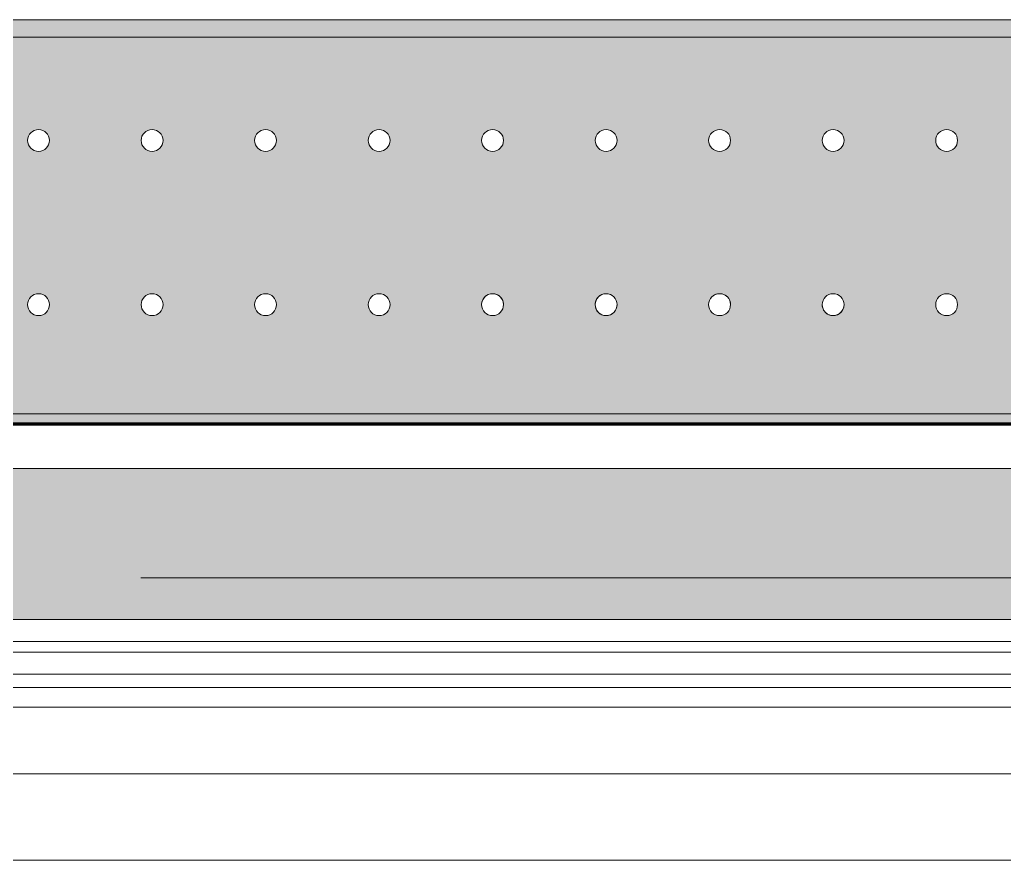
# Model space of a CAD drawing. Header units: millimetres. Extents: x -5426 to 189269, y -8553 to 29000.
# Drawn here: x 27537 to 28437, y -258 to 510 of the extents above; entities that cross this region are included whole.
import ezdxf

# ---------------------------------------------------------------- set-up
doc = ezdxf.new("R2010")
doc.units = ezdxf.units.MM
doc.linetypes.add('Осевая', pattern=[3175, 635, -476.25, 1587.5, -476.25])
for name, color, linetype, lineweight in [('A-GLAZ', 7, 'Continuous', 9), ('A-GLAZ-1', 7, 'Continuous', 13), ('Оси-2', 7, 'Осевая', 9)]:
    doc.layers.add(name, color=color, linetype=linetype, lineweight=lineweight)
for name, color, linetype, lineweight, true_color in [('A-WALL-1', 7, 'Continuous', 9, 0xc0c0c0), ('I-WALL-3', 7, 'Continuous', 9, 0xc0c0c0), ('I-WALL-9', 7, 'Continuous', 53, 0xff80c0), ('S-WALL-ANLY', 7, 'Continuous', 13, 0x008040), ('Знаки-2', 9, 'Continuous', 9, 0x808080), ('Знаки-3', 7, 'Continuous', 9, 0xc1bbaf), ('Знаки-5', 7, 'Continuous', 9, 0xaba79f), ('Знаки-6', 7, 'Continuous', 9, 0xccc5b7), ('Знаки-7', 7, 'Continuous', 9, 0xd5cdbe), ('Знаки-8', 7, 'Continuous', 9, 0xd1cabb), ('Знаки-9', 7, 'Continuous', 9, 0xd4ccbd)]:
    doc.layers.add(name, color=color, linetype=linetype, lineweight=lineweight, true_color=true_color)
doc.layers.add('Знаки-4', color=7, linetype='Continuous', lineweight=9, transparency=0.5)

# ---------------------------------------------------------------- blocks, each defined once
blk = doc.blocks.new('120_Окно_СКБ_2Ст - 120_Окно_СКБ_2Ст 2800х2500_створка_-22445922-План отделки стен 3 этажа в осях 1-12')
at = {"layer": 'A-GLAZ'}
for p, q in [((1400, -57), (-1400, -57)), ((-1280, -107), (450, -107)), ((450, -117), (-1280, -117))]:
    blk.add_line(p, q, dxfattribs=at)
at = {"layer": 'A-GLAZ-1'}
for p, q in [((500, -87), (-1330, -87)), ((-1350, -137), (520, -137)), ((520, -137), (-1350, -137))]:
    blk.add_line(p, q, dxfattribs=at)
blk = doc.blocks.new('Зашивка радиатора_ с перфорацией М4 - Зашивка радиатора_ с перфорацией М4-30943701-План отделки стен 3 этажа в осях 1-12')
at = {"layer": 'Знаки-4'}
h = blk.add_hatch(color=256, dxfattribs=at)
h.paths.add_polyline_path([(2278.59, 380), (2278.59, 378), (2298.59, 378), (2298.59, 368), (1498.59, 368), (1498.59, 378), (1518.59, 378), (1518.59, 380), (1448.59, 380), (1448.59, 378), (1468.59, 378), (1468.23, 368), (-401.41, 368), (-401.41, 378), (-381.41, 378), (-381.41, 380), (-430, 380), (-430, 230), (2328.59, 230), (2328.59, 378), (2330, 378), (2330, 380), (2298.59, 380)])
h.paths.add_polyline_path([(2330, 190), (-430, 190), (-430, 180), (2330, 180), (2330, 188.28)])
h = blk.add_hatch(color=256, dxfattribs=at)
h.paths.add_polyline_path([(2198.96, 180), (-430, 180), (-430, -179.94), (2330.24, -179.94), (2330.24, 180)])
h.paths.add_polyline_path([(1307.49, 90.35), (1312.49, 89.02), (1316.15, 85.35), (1317.49, 80.35), (1316.15, 75.35), (1312.49, 71.69), (1307.49, 70.35), (1302.49, 71.69), (1298.83, 75.35), (1297.49, 80.35), (1298.83, 85.35), (1302.49, 89.02), (1304.9, 90.01)])
h.paths.add_polyline_path([(1514.99, 90.35), (1519.99, 89.02), (1523.65, 85.35), (1524.99, 80.35), (1523.65, 75.35), (1519.99, 71.69), (1514.99, 70.35), (1509.99, 71.69), (1506.33, 75.35), (1504.99, 80.35), (1506.33, 85.35), (1509.99, 89.02), (1512.4, 90.01)])
h.paths.add_polyline_path([(1618.74, 90.35), (1623.74, 89.02), (1627.4, 85.35), (1628.74, 80.35), (1627.4, 75.35), (1623.74, 71.69), (1618.74, 70.35), (1613.74, 71.69), (1610.08, 75.35), (1608.74, 80.35), (1610.08, 85.35), (1613.74, 89.02), (1616.15, 90.01)])
h.paths.add_polyline_path([(2137.49, 90.35), (2142.49, 89.02), (2146.15, 85.35), (2147.49, 80.35), (2146.15, 75.35), (2142.49, 71.69), (2137.49, 70.35), (2132.49, 71.69), (2128.83, 75.35), (2127.49, 80.35), (2128.83, 85.35), (2132.49, 89.02), (2134.9, 90.01)])
h.paths.add_polyline_path([(2033.74, 90.35), (2038.74, 89.02), (2042.4, 85.35), (2043.74, 80.35), (2042.4, 75.35), (2038.74, 71.69), (2033.74, 70.35), (2028.74, 71.69), (2025.08, 75.35), (2023.74, 80.35), (2025.08, 85.35), (2028.74, 89.02), (2031.15, 90.01)])
h.paths.add_polyline_path([(1411.24, 90.35), (1416.24, 89.02), (1419.9, 85.35), (1421.24, 80.35), (1419.9, 75.35), (1416.24, 71.69), (1411.24, 70.35), (1406.24, 71.69), (1402.58, 75.35), (1401.24, 80.35), (1402.58, 85.35), (1406.24, 89.02), (1408.65, 90.01)])
h.paths.add_polyline_path([(996.24, 90.35), (1001.24, 89.02), (1004.9, 85.35), (1006.24, 80.35), (1004.9, 75.35), (1001.24, 71.69), (996.24, 70.35), (991.24, 71.69), (987.58, 75.35), (986.24, 80.35), (987.58, 85.35), (991.24, 89.02), (993.65, 90.01)])
h.paths.add_polyline_path([(1929.99, 90.35), (1934.99, 89.02), (1938.65, 85.35), (1939.99, 80.35), (1938.65, 75.35), (1934.99, 71.69), (1929.99, 70.35), (1924.99, 71.69), (1921.33, 75.35), (1919.99, 80.35), (1921.33, 85.35), (1924.99, 89.02), (1927.4, 90.01)])
h.paths.add_polyline_path([(1203.74, 90.35), (1208.74, 89.02), (1212.4, 85.35), (1213.74, 80.35), (1212.4, 75.35), (1208.74, 71.69), (1203.74, 70.35), (1198.74, 71.69), (1195.08, 75.35), (1193.74, 80.35), (1195.08, 85.35), (1198.74, 89.02), (1201.15, 90.01)])
h.paths.add_polyline_path([(892.49, 90.35), (897.49, 89.02), (901.15, 85.35), (902.49, 80.35), (901.15, 75.35), (897.49, 71.69), (892.49, 70.35), (887.49, 71.69), (883.83, 75.35), (882.49, 80.35), (883.83, 85.35), (887.49, 89.02), (889.9, 90.01)])
h.paths.add_polyline_path([(1099.99, 90.35), (1104.99, 89.02), (1108.65, 85.35), (1109.99, 80.35), (1108.65, 75.35), (1104.99, 71.69), (1099.99, 70.35), (1094.99, 71.69), (1091.33, 75.35), (1089.99, 80.35), (1091.33, 85.35), (1094.99, 89.02), (1097.4, 90.01)])
h.paths.add_polyline_path([(1826.24, 90.35), (1831.24, 89.02), (1834.9, 85.35), (1836.24, 80.35), (1834.9, 75.35), (1831.24, 71.69), (1826.24, 70.35), (1821.24, 71.69), (1817.58, 75.35), (1816.24, 80.35), (1817.58, 85.35), (1821.24, 89.02), (1823.65, 90.01)])
h.paths.add_polyline_path([(2241.24, 90.35), (2246.24, 89.02), (2249.9, 85.35), (2251.24, 80.35), (2249.9, 75.35), (2246.24, 71.69), (2241.24, 70.35), (2236.24, 71.69), (2232.58, 75.35), (2231.24, 80.35), (2232.58, 85.35), (2236.24, 89.02), (2238.65, 90.01)])
h.paths.add_polyline_path([(1722.49, 90.35), (1727.49, 89.02), (1731.15, 85.35), (1732.49, 80.35), (1731.15, 75.35), (1727.49, 71.69), (1722.49, 70.35), (1717.49, 71.69), (1713.83, 75.35), (1712.49, 80.35), (1713.83, 85.35), (1717.49, 89.02), (1719.9, 90.01)])
h.paths.add_polyline_path([(-145.01, 90.35), (-140.01, 89.02), (-136.35, 85.35), (-135.01, 80.35), (-136.35, 75.35), (-140.01, 71.69), (-145.01, 70.35), (-150.01, 71.69), (-153.67, 75.35), (-155.01, 80.35), (-153.67, 85.35), (-150.01, 89.02), (-147.6, 90.01)])
h.paths.add_polyline_path([(-248.76, 90.35), (-243.76, 89.02), (-240.1, 85.35), (-238.76, 80.35), (-240.1, 75.35), (-243.76, 71.69), (-248.76, 70.35), (-253.76, 71.69), (-257.42, 75.35), (-258.76, 80.35), (-257.42, 85.35), (-253.76, 89.02), (-251.35, 90.01)])
h.paths.add_polyline_path([(788.74, 90.35), (793.74, 89.02), (797.4, 85.35), (798.74, 80.35), (797.4, 75.35), (793.74, 71.69), (788.74, 70.35), (783.74, 71.69), (780.08, 75.35), (778.74, 80.35), (780.08, 85.35), (783.74, 89.02), (786.15, 90.01)])
h.paths.add_polyline_path([(269.99, 90.35), (274.99, 89.02), (278.65, 85.35), (279.99, 80.35), (278.65, 75.35), (274.99, 71.69), (269.99, 70.35), (264.99, 71.69), (261.33, 75.35), (259.99, 80.35), (261.33, 85.35), (264.99, 89.02), (267.4, 90.01)])
h.paths.add_polyline_path([(-41.26, 90.35), (-36.26, 89.02), (-32.6, 85.35), (-31.26, 80.35), (-32.6, 75.35), (-36.26, 71.69), (-41.26, 70.35), (-46.26, 71.69), (-49.92, 75.35), (-51.26, 80.35), (-49.92, 85.35), (-46.26, 89.02), (-43.85, 90.01)])
h.paths.add_polyline_path([(581.24, 90.35), (586.24, 89.02), (589.9, 85.35), (591.24, 80.35), (589.9, 75.35), (586.24, 71.69), (581.24, 70.35), (576.24, 71.69), (572.58, 75.35), (571.24, 80.35), (572.58, 85.35), (576.24, 89.02), (578.65, 90.01)])
h.paths.add_polyline_path([(477.49, 90.35), (482.49, 89.02), (486.15, 85.35), (487.49, 80.35), (486.15, 75.35), (482.49, 71.69), (477.49, 70.35), (472.49, 71.69), (468.83, 75.35), (467.49, 80.35), (468.83, 85.35), (472.49, 89.02), (474.9, 90.01)])
h.paths.add_polyline_path([(373.74, 90.35), (378.74, 89.02), (382.4, 85.35), (383.74, 80.35), (382.4, 75.35), (378.74, 71.69), (373.74, 70.35), (368.74, 71.69), (365.08, 75.35), (363.74, 80.35), (365.08, 85.35), (368.74, 89.02), (372.12, 90.14)])
h.paths.add_polyline_path([(-352.51, 90.35), (-347.51, 89.02), (-343.85, 85.35), (-342.51, 80.35), (-343.85, 75.35), (-347.51, 71.69), (-352.51, 70.35), (-357.51, 71.69), (-361.17, 75.35), (-362.51, 80.35), (-361.17, 85.35), (-357.51, 89.02), (-355.1, 90.01)])
h.paths.add_polyline_path([(684.99, 90.35), (689.99, 89.02), (693.65, 85.35), (694.99, 80.35), (693.65, 75.35), (689.99, 71.69), (684.99, 70.35), (679.99, 71.69), (676.33, 75.35), (674.99, 80.35), (676.33, 85.35), (679.99, 89.02), (682.4, 90.01)])
h.paths.add_polyline_path([(166.24, 90.35), (171.24, 89.02), (174.9, 85.35), (176.24, 80.35), (174.9, 75.35), (171.24, 71.69), (166.24, 70.35), (161.24, 71.69), (157.58, 75.35), (156.24, 80.35), (157.58, 85.35), (161.24, 89.02), (163.65, 90.01)])
h.paths.add_polyline_path([(62.49, 90.35), (67.49, 89.02), (71.15, 85.35), (72.49, 80.35), (71.15, 75.35), (67.49, 71.69), (62.49, 70.35), (57.49, 71.69), (53.83, 75.35), (52.49, 80.35), (53.83, 85.35), (57.49, 89.02), (59.9, 90.01)])
h.paths.add_polyline_path([(1826.24, -59.65), (1831.24, -60.98), (1834.9, -64.65), (1836.24, -69.65), (1834.9, -74.65), (1831.24, -78.31), (1826.24, -79.65), (1821.24, -78.31), (1817.58, -74.65), (1816.24, -69.65), (1817.58, -64.65), (1821.24, -60.98), (1823.65, -59.99)])
h.paths.add_polyline_path([(2241.24, -59.65), (2246.24, -60.98), (2249.9, -64.65), (2251.24, -69.65), (2249.9, -74.65), (2246.24, -78.31), (2241.24, -79.65), (2236.24, -78.31), (2232.58, -74.65), (2231.24, -69.65), (2232.58, -64.65), (2236.24, -60.98), (2238.65, -59.99)])
h.paths.add_polyline_path([(892.49, -59.65), (897.49, -60.98), (901.15, -64.65), (902.49, -69.65), (901.15, -74.65), (897.49, -78.31), (892.49, -79.65), (887.49, -78.31), (883.83, -74.65), (882.49, -69.65), (883.83, -64.65), (887.49, -60.98), (889.9, -59.99)])
h.paths.add_polyline_path([(1722.49, -59.65), (1727.49, -60.98), (1731.15, -64.65), (1732.49, -69.65), (1731.15, -74.65), (1727.49, -78.31), (1722.49, -79.65), (1717.49, -78.31), (1713.83, -74.65), (1712.49, -69.65), (1713.83, -64.65), (1717.49, -60.98), (1719.9, -59.99)])
h.paths.add_polyline_path([(1618.74, -59.65), (1623.74, -60.98), (1627.4, -64.65), (1628.74, -69.65), (1627.4, -74.65), (1623.74, -78.31), (1618.74, -79.65), (1613.74, -78.31), (1610.08, -74.65), (1608.74, -69.65), (1610.08, -64.65), (1613.74, -60.98), (1616.15, -59.99)])
h.paths.add_polyline_path([(1514.99, -59.65), (1519.99, -60.98), (1523.65, -64.65), (1524.99, -69.65), (1523.65, -74.65), (1519.99, -78.31), (1514.99, -79.65), (1509.99, -78.31), (1506.33, -74.65), (1504.99, -69.65), (1506.33, -64.65), (1509.99, -60.98), (1512.4, -59.99)])
h.paths.add_polyline_path([(1203.74, -59.65), (1208.74, -60.98), (1212.4, -64.65), (1213.74, -69.65), (1212.4, -74.65), (1208.74, -78.31), (1203.74, -79.65), (1198.74, -78.31), (1195.08, -74.65), (1193.74, -69.65), (1195.08, -64.65), (1198.74, -60.98), (1201.15, -59.99)])
h.paths.add_polyline_path([(1411.24, -59.65), (1416.24, -60.98), (1419.9, -64.65), (1421.24, -69.65), (1419.9, -74.65), (1416.24, -78.31), (1411.24, -79.65), (1406.24, -78.31), (1402.58, -74.65), (1401.24, -69.65), (1402.58, -64.65), (1406.24, -60.98), (1408.65, -59.99)])
h.paths.add_polyline_path([(2033.74, -59.65), (2038.74, -60.98), (2042.4, -64.65), (2043.74, -69.65), (2042.4, -74.65), (2038.74, -78.31), (2033.74, -79.65), (2028.74, -78.31), (2025.08, -74.65), (2023.74, -69.65), (2025.08, -64.65), (2028.74, -60.98), (2031.15, -59.99)])
h.paths.add_polyline_path([(788.74, -59.65), (793.74, -60.98), (797.4, -64.65), (798.74, -69.65), (797.4, -74.65), (793.74, -78.31), (788.74, -79.65), (783.74, -78.31), (780.08, -74.65), (778.74, -69.65), (780.08, -64.65), (783.74, -60.98), (786.15, -59.99)])
h.paths.add_polyline_path([(1099.99, -59.65), (1104.99, -60.98), (1108.65, -64.65), (1109.99, -69.65), (1108.65, -74.65), (1104.99, -78.31), (1099.99, -79.65), (1094.99, -78.31), (1091.33, -74.65), (1089.99, -69.65), (1091.33, -64.65), (1094.99, -60.98), (1097.4, -59.99)])
h.paths.add_polyline_path([(1307.49, -59.65), (1312.49, -60.98), (1316.15, -64.65), (1317.49, -69.65), (1316.15, -74.65), (1312.49, -78.31), (1307.49, -79.65), (1302.49, -78.31), (1298.83, -74.65), (1297.49, -69.65), (1298.83, -64.65), (1302.49, -60.98), (1304.9, -59.99)])
h.paths.add_polyline_path([(1929.99, -59.65), (1934.99, -60.98), (1938.65, -64.65), (1939.99, -69.65), (1938.65, -74.65), (1934.99, -78.31), (1929.99, -79.65), (1924.94, -78.26), (1921.33, -74.65), (1919.99, -69.65), (1921.33, -64.65), (1924.99, -60.98), (1927.4, -59.99)])
h.paths.add_polyline_path([(996.24, -59.65), (1001.24, -60.98), (1004.9, -64.65), (1006.24, -69.65), (1004.9, -74.65), (1001.24, -78.31), (996.24, -79.65), (991.24, -78.31), (987.58, -74.65), (986.24, -69.65), (987.58, -64.65), (991.24, -60.98), (993.65, -59.99)])
h.paths.add_polyline_path([(2137.49, -59.65), (2142.49, -60.98), (2146.15, -64.65), (2147.49, -69.65), (2146.15, -74.65), (2142.49, -78.31), (2137.49, -79.65), (2132.49, -78.31), (2128.83, -74.65), (2127.49, -69.65), (2128.83, -64.65), (2132.49, -60.98), (2134.9, -59.99)])
h.paths.add_polyline_path([(-248.76, -59.65), (-243.76, -60.98), (-240.1, -64.65), (-238.76, -69.65), (-240.1, -74.65), (-243.76, -78.31), (-248.76, -79.65), (-253.76, -78.31), (-257.42, -74.65), (-258.76, -69.65), (-257.42, -64.65), (-253.76, -60.98), (-251.35, -59.99)])
h.paths.add_polyline_path([(62.49, -59.65), (67.49, -60.98), (71.15, -64.65), (72.49, -69.65), (71.15, -74.65), (67.49, -78.31), (62.49, -79.65), (57.49, -78.31), (53.83, -74.65), (52.49, -69.65), (53.83, -64.65), (57.49, -60.98), (59.9, -59.99)])
h.paths.add_polyline_path([(166.24, -59.65), (171.24, -60.98), (174.9, -64.65), (176.24, -69.65), (174.9, -74.65), (171.24, -78.31), (166.24, -79.65), (161.24, -78.31), (157.58, -74.65), (156.24, -69.65), (157.58, -64.65), (161.24, -60.98), (163.65, -59.99)])
h.paths.add_polyline_path([(-145.01, -59.65), (-140.01, -60.98), (-136.35, -64.65), (-135.01, -69.65), (-136.35, -74.65), (-140.01, -78.31), (-145.01, -79.65), (-150.01, -78.31), (-153.67, -74.65), (-155.01, -69.65), (-153.67, -64.65), (-150.01, -60.98), (-147.6, -59.99)])
h.paths.add_polyline_path([(373.74, -59.65), (378.74, -60.98), (382.4, -64.65), (383.74, -69.65), (382.4, -74.65), (378.74, -78.31), (373.74, -79.65), (368.74, -78.31), (365.08, -74.65), (363.74, -69.65), (365.08, -64.65), (368.74, -60.98), (372.12, -59.86)])
h.paths.add_polyline_path([(269.99, -59.65), (274.99, -60.98), (278.65, -64.65), (279.99, -69.65), (278.65, -74.65), (274.99, -78.31), (269.99, -79.65), (264.99, -78.31), (261.33, -74.65), (259.99, -69.65), (261.33, -64.65), (264.99, -60.98), (267.4, -59.99)])
h.paths.add_polyline_path([(477.49, -59.65), (482.49, -60.98), (486.15, -64.65), (487.49, -69.65), (486.15, -74.65), (482.49, -78.31), (477.49, -79.65), (472.49, -78.31), (468.83, -74.65), (467.49, -69.65), (468.83, -64.65), (472.49, -60.98), (474.9, -59.99)])
h.paths.add_polyline_path([(-41.26, -59.65), (-36.26, -60.98), (-32.6, -64.65), (-31.26, -69.65), (-32.6, -74.65), (-36.26, -78.31), (-41.26, -79.65), (-46.26, -78.31), (-49.92, -74.65), (-51.26, -69.65), (-49.92, -64.65), (-46.26, -60.98), (-43.85, -59.99)])
h.paths.add_polyline_path([(684.99, -59.65), (689.99, -60.98), (693.65, -64.65), (694.99, -69.65), (693.65, -74.65), (689.99, -78.31), (684.99, -79.65), (679.99, -78.31), (676.33, -74.65), (674.99, -69.65), (676.33, -64.65), (679.99, -60.98), (682.4, -59.99)])
h.paths.add_polyline_path([(581.24, -59.65), (586.24, -60.98), (589.9, -64.65), (591.24, -69.65), (589.9, -74.65), (586.24, -78.31), (581.24, -79.65), (576.24, -78.31), (572.58, -74.65), (571.24, -69.65), (572.58, -64.65), (576.24, -60.98), (578.65, -59.99)])
h.paths.add_polyline_path([(-352.51, -59.65), (-347.51, -60.98), (-343.85, -64.65), (-342.51, -69.65), (-343.85, -74.65), (-347.51, -78.31), (-352.51, -79.65), (-357.51, -78.31), (-361.17, -74.65), (-362.51, -69.65), (-361.17, -64.65), (-357.51, -60.98), (-355.1, -59.99)])
for points in [[(2318.03, -163.94), (-430, -163.94), (-430, -179.94), (2330, -179.59), (2329.44, -163.94), (2318.45, -163.94)], [(406, -163.94), (381, -163.94), (381.68, -179.94), (421, -179.94), (420.32, -163.94), (406.18, -163.94)], [(406, -163.94), (381, -163.94), (381.68, -179.94), (421, -179.94), (420.32, -163.94), (406.18, -163.94)], [(401, -163.94), (391, -163.94), (391.34, -179.94), (411, -179.94), (410.66, -163.94), (403.59, -163.94)], [(401, -163.94), (391, -163.94), (391.34, -179.94), (411, -179.94), (410.66, -163.94), (403.59, -163.94)], [(501, -163.94), (481, -163.94), (481.68, -179.94), (521, -179.94), (520.32, -163.94), (506.18, -163.94)], [(496, -163.94), (481, -163.94), (481.68, -179.94), (521, -179.94), (520.32, -163.94), (498.41, -163.94)], [(501, -163.94), (491, -163.94), (491.34, -179.94), (511, -179.94), (510.66, -163.94), (503.59, -163.94)], [(501, -163.94), (491, -163.94), (491.34, -179.94), (511, -179.94), (510.66, -163.94), (503.59, -163.94)], [(601, -163.94), (581, -163.94), (581.68, -179.94), (621, -179.94), (620.32, -163.94), (606.18, -163.94)], [(606, -163.94), (581, -163.94), (581.68, -179.94), (621, -179.94), (620.32, -163.94), (606.18, -163.94)], [(601, -163.94), (591, -163.94), (591.34, -179.94), (611, -179.94), (610.66, -163.94), (603.59, -163.94)], [(601, -163.94), (591, -163.94), (591.34, -179.94), (611, -179.94), (610.66, -163.94), (603.59, -163.94)], [(696, -163.94), (681, -163.94), (681.68, -179.94), (721, -179.94), (720.32, -163.94), (698.41, -163.94)], [(696, -163.94), (681, -163.94), (681.68, -179.94), (721, -179.94), (720.32, -163.94), (698.41, -163.94)], [(701, -163.94), (691, -163.94), (691.34, -179.94), (711, -179.94), (710.66, -163.94), (703.59, -163.94)], [(701, -163.94), (691, -163.94), (691.34, -179.94), (711, -179.94), (710.66, -163.94), (703.59, -163.94)], [(801, -163.94), (781, -163.94), (781.68, -179.94), (821, -179.94), (820.32, -163.94), (806.18, -163.94)], [(796, -163.94), (781, -163.94), (781.68, -179.94), (821, -179.94), (820.32, -163.94), (798.41, -163.94)], [(801, -163.94), (791, -163.94), (791.34, -179.94), (811, -179.94), (810.66, -163.94), (803.59, -163.94)], [(801, -163.94), (791, -163.94), (791.34, -179.94), (811, -179.94), (810.66, -163.94), (803.59, -163.94)], [(920.32, -163.94), (881, -163.94), (881.68, -179.94), (921, -179.94), (921, -163.94)], [(920.32, -163.94), (881, -163.94), (881.68, -179.94), (921, -179.94), (921, -163.94)], [(901, -163.94), (891, -163.94), (891.34, -179.94), (911, -179.94), (910.66, -163.94), (903.59, -163.94)], [(901, -163.94), (891, -163.94), (891.34, -179.94), (911, -179.94), (910.66, -163.94), (903.59, -163.94)], [(981, -163.94), (981.68, -179.94), (1021, -179.94), (1020.32, -163.94), (981.68, -163.94)], [(981, -163.94), (981.68, -179.94), (1021, -179.94), (1020.32, -163.94), (981.68, -163.94)], [(1001, -163.94), (991, -163.94), (991.34, -179.94), (1011, -179.94), (1010.66, -163.94), (1003.59, -163.94)], [(1001, -163.94), (991, -163.94), (991.34, -179.94), (1011, -179.94), (1010.66, -163.94), (1003.59, -163.94)], [(1101, -163.94), (1081, -163.94), (1081.68, -179.94), (1121, -179.94), (1120.32, -163.94), (1102.86, -163.94)], [(1098.41, -163.94), (1081, -163.94), (1081.68, -179.94), (1121, -179.94), (1120.32, -163.94), (1099.99, -163.94)], [(1099.99, -163.94), (1091, -163.94), (1091.34, -179.94), (1111, -179.94), (1110.66, -163.94), (1101, -163.94)], [(1101, -163.94), (1091, -163.94), (1091.34, -179.94), (1111, -179.94), (1110.66, -163.94), (1102.86, -163.94)], [(1181, -163.94), (1181.68, -179.94), (1221, -179.94), (1220.32, -163.94), (1181.68, -163.94)], [(1181, -163.94), (1181.68, -179.94), (1221, -179.94), (1220.32, -163.94), (1181.68, -163.94)], [(1191, -163.94), (1191.34, -179.94), (1211, -179.94), (1210.66, -163.94), (1191.34, -163.94)], [(1191.34, -163.94), (1191, -163.94), (1191.34, -179.94), (1211, -179.94), (1210.66, -163.94), (1192.34, -163.94)]]:
    blk.add_hatch(color=256, dxfattribs=at).paths.add_polyline_path(points)
at = {"layer": 'Знаки-2'}
for p, q in [((-430, 180), (2330, 180)), ((2330.24, 180), (-430, 180)), ((-430, -179.94), (2330.24, -179.94))]:
    blk.add_line(p, q, dxfattribs=at)
for centre, start, end in [((373.74, 80.35), 0, 180), ((477.49, 80.35), 0, 180), ((581.24, 80.35), 0, 180), ((684.99, 80.35), 0, 180), ((788.74, 80.35), 0, 180), ((892.49, 80.35), 0, 180), ((996.24, 80.35), 0, 180), ((1099.99, 80.35), 0, 180), ((1203.74, 80.35), 0, 180), ((373.74, 80.35), 180, 0), ((477.49, 80.35), 180, 360), ((581.24, 80.35), 180, 0), ((684.99, 80.35), 180, 0), ((788.74, 80.35), 180, 360), ((892.49, 80.35), 180, 0), ((996.24, 80.35), 180, 360), ((1099.99, 80.35), 180, 0), ((1203.74, 80.35), 180, 0), ((373.74, -69.65), 0, 180), ((477.49, -69.65), 0, 180), ((581.24, -69.65), 0, 180), ((684.99, -69.65), 0, 180), ((788.74, -69.65), 0, 180), ((892.49, -69.65), 0, 180), ((996.24, -69.65), 0, 180), ((1099.99, -69.65), 0, 180), ((1203.74, -69.65), 0, 180), ((373.74, -69.65), 180, 0), ((477.49, -69.65), 180, 0), ((581.24, -69.65), 180, 0), ((684.99, -69.65), 180, 0), ((788.74, -69.65), 180, 0), ((892.49, -69.65), 180, 0), ((996.24, -69.65), 180, 0), ((1099.99, -69.65), 180, 0), ((1203.74, -69.65), 180, 0)]:
    blk.add_arc(centre, 10, start, end, dxfattribs=at)
at = {"layer": 'Знаки-3'}
for p, q in [((2330, 180), (-430, 180)), ((-430, 180), (2330, 180)), ((281, -163.94), (321, -163.94)), ((321, -163.94), (281, -163.94)), ((381, -163.94), (321, -163.94)), ((381, -163.94), (391, -163.94)), ((391, -163.94), (381, -163.94)), ((391, -163.94), (411, -163.94)), ((411, -163.94), (391, -163.94)), ((411, -163.94), (421, -163.94)), ((421, -163.94), (411, -163.94)), ((481, -163.94), (421, -163.94)), ((481, -163.94), (521, -163.94)), ((521, -163.94), (481, -163.94)), ((581, -163.94), (521, -163.94)), ((581, -163.94), (621, -163.94)), ((621, -163.94), (581, -163.94)), ((681, -163.94), (621, -163.94)), ((681, -163.94), (691, -163.94)), ((691, -163.94), (681, -163.94)), ((691, -163.94), (711, -163.94)), ((711, -163.94), (691, -163.94)), ((711, -163.94), (721, -163.94)), ((721, -163.94), (711, -163.94)), ((781, -163.94), (721, -163.94)), ((781, -163.94), (821, -163.94)), ((821, -163.94), (781, -163.94)), ((881, -163.94), (821, -163.94)), ((881, -163.94), (921, -163.94)), ((921, -163.94), (881, -163.94)), ((981, -163.94), (921, -163.94)), ((981, -163.94), (991, -163.94)), ((991, -163.94), (981, -163.94)), ((991, -163.94), (1011, -163.94)), ((1011, -163.94), (991, -163.94)), ((1011, -163.94), (1021, -163.94)), ((1021, -163.94), (1011, -163.94)), ((1081, -163.94), (1021, -163.94)), ((1081, -163.94), (1121, -163.94)), ((1121, -163.94), (1081, -163.94)), ((1181, -163.94), (1121, -163.94)), ((1181, -163.94), (1221, -163.94)), ((1221, -163.94), (1181, -163.94)), ((1281, -163.94), (1221, -163.94)), ((281, -179.94), (321, -179.94)), ((321, -179.94), (281, -179.94)), ((321, -179.94), (381, -179.94)), ((381, -179.94), (391, -179.94)), ((391, -179.94), (381, -179.94)), ((391, -179.94), (411, -179.94)), ((411, -179.94), (391, -179.94)), ((411, -179.94), (421, -179.94)), ((421, -179.94), (411, -179.94)), ((421, -179.94), (481, -179.94)), ((481, -179.94), (521, -179.94)), ((521, -179.94), (481, -179.94)), ((521, -179.94), (581, -179.94)), ((581, -179.94), (621, -179.94)), ((621, -179.94), (581, -179.94)), ((621, -179.94), (681, -179.94)), ((681, -179.94), (691, -179.94)), ((691, -179.94), (681, -179.94)), ((691, -179.94), (711, -179.94)), ((711, -179.94), (691, -179.94)), ((711, -179.94), (721, -179.94)), ((721, -179.94), (711, -179.94)), ((721, -179.94), (781, -179.94)), ((781, -179.94), (821, -179.94)), ((821, -179.94), (781, -179.94)), ((821, -179.94), (881, -179.94)), ((881, -179.94), (921, -179.94)), ((921, -179.94), (881, -179.94)), ((921, -179.94), (981, -179.94)), ((981, -179.94), (991, -179.94)), ((991, -179.94), (981, -179.94)), ((991, -179.94), (1011, -179.94)), ((1011, -179.94), (991, -179.94)), ((1011, -179.94), (1021, -179.94)), ((1021, -179.94), (1011, -179.94)), ((1021, -179.94), (1081, -179.94)), ((1081, -179.94), (1121, -179.94)), ((1121, -179.94), (1081, -179.94)), ((1121, -179.94), (1181, -179.94)), ((1181, -179.94), (1221, -179.94)), ((1221, -179.94), (1181, -179.94))]:
    blk.add_line(p, q, dxfattribs=at)
at = {"layer": 'Знаки-5'}
for p, q in [((-384.53, -163.94), (2282.94, -163.94)), ((2329.44, -179.94), (-430, -179.94)), ((2329.44, -179.94), (-430, -179.94))]:
    blk.add_line(p, q, dxfattribs=at)
for centre, start, end in [((373.74, 80.35), 0, 180), ((477.49, 80.35), 75, 180), ((477.49, 80.35), 60, 75), ((581.24, 80.35), 90, 180), ((581.24, 80.35), 0, 90), ((684.99, 80.35), 90, 150), ((684.99, 80.35), 45, 90), ((788.74, 80.35), 0, 180), ((892.49, 80.35), 0, 180), ((996.24, 80.35), 0, 180), ((1099.99, 80.35), 0, 180), ((1203.74, 80.35), 0, 180), ((477.49, 80.35), 0, 60), ((684.99, 80.35), 150, 180), ((684.99, 80.35), 0, 45), ((373.74, 80.35), 180, 360), ((477.49, 80.35), 180, 360), ((581.24, 80.35), 180, 315), ((581.24, 80.35), 315, 0), ((684.99, 80.35), 180, 225), ((684.99, 80.35), 225, 315), ((684.99, 80.35), 315, 345), ((684.99, 80.35), 345, 360), ((788.74, 80.35), 180, 210), ((788.74, 80.35), 210, 255), ((788.74, 80.35), 255, 360), ((892.49, 80.35), 180, 360), ((996.24, 80.35), 180, 360), ((1099.99, 80.35), 180, 360), ((1203.74, 80.35), 180, 360), ((373.74, -69.65), 0, 180), ((477.49, -69.65), 0, 180), ((581.24, -69.65), 0, 180), ((684.99, -69.65), 0, 180), ((788.74, -69.65), 0, 180), ((892.49, -69.65), 0, 180), ((996.24, -69.65), 0, 180), ((1099.99, -69.65), 0, 180), ((1203.74, -69.65), 0, 180), ((373.74, -69.65), 180, 360), ((477.49, -69.65), 180, 360), ((581.24, -69.65), 180, 360), ((684.99, -69.65), 180, 360), ((788.74, -69.65), 180, 360), ((892.49, -69.65), 180, 360), ((996.24, -69.65), 180, 360), ((1099.99, -69.65), 180, 360), ((1203.74, -69.65), 180, 360)]:
    blk.add_arc(centre, 10, start, end, dxfattribs=at)
at = {"layer": 'Знаки-6'}
for p, q in [((311, -163.94), (321, -163.94)), ((321, -163.94), (311, -163.94)), ((381, -163.94), (391, -163.94)), ((391, -163.94), (381, -163.94)), ((392.28, -163.94), (395.82, -163.94)), ((395.82, -163.94), (392.28, -163.94)), ((396, -163.94), (406, -163.94)), ((406, -163.94), (396, -163.94)), ((406.18, -163.94), (409.72, -163.94)), ((409.72, -163.94), (406.18, -163.94)), ((411, -163.94), (421, -163.94)), ((421, -163.94), (411, -163.94)), ((481, -163.94), (491, -163.94)), ((491, -163.94), (481, -163.94)), ((491, -163.94), (495.81, -163.94)), ((495.81, -163.94), (491, -163.94)), ((496, -163.94), (506, -163.94)), ((506, -163.94), (496, -163.94)), ((506.19, -163.94), (511, -163.94)), ((511, -163.94), (506.19, -163.94)), ((511, -163.94), (521, -163.94)), ((521, -163.94), (511, -163.94)), ((581, -163.94), (591, -163.94)), ((591, -163.94), (581, -163.94)), ((591, -163.94), (595.81, -163.94)), ((595.81, -163.94), (591, -163.94)), ((596, -163.94), (606, -163.94)), ((606, -163.94), (596, -163.94)), ((606.19, -163.94), (611, -163.94)), ((611, -163.94), (606.19, -163.94)), ((611, -163.94), (621, -163.94)), ((621, -163.94), (611, -163.94)), ((681, -163.94), (691, -163.94)), ((691, -163.94), (681, -163.94)), ((692.28, -163.94), (695.82, -163.94)), ((695.82, -163.94), (692.28, -163.94)), ((696, -163.94), (706, -163.94)), ((706, -163.94), (696, -163.94)), ((706.18, -163.94), (709.72, -163.94)), ((709.72, -163.94), (706.18, -163.94)), ((711, -163.94), (721, -163.94)), ((721, -163.94), (711, -163.94)), ((781, -163.94), (791, -163.94)), ((791, -163.94), (781, -163.94)), ((791, -163.94), (795.81, -163.94)), ((795.81, -163.94), (791, -163.94)), ((796, -163.94), (806, -163.94)), ((806, -163.94), (796, -163.94)), ((806.19, -163.94), (811, -163.94)), ((811, -163.94), (806.19, -163.94)), ((811, -163.94), (821, -163.94)), ((821, -163.94), (811, -163.94)), ((881, -163.94), (891, -163.94)), ((891, -163.94), (881, -163.94)), ((891, -163.94), (895.81, -163.94)), ((895.81, -163.94), (891, -163.94)), ((896, -163.94), (906, -163.94)), ((906, -163.94), (896, -163.94)), ((906.19, -163.94), (911, -163.94)), ((911, -163.94), (906.19, -163.94)), ((911, -163.94), (920.22, -163.94)), ((920.22, -163.94), (911, -163.94)), ((920.32, -163.94), (921, -163.94)), ((921, -163.94), (920.32, -163.94)), ((981, -163.94), (991, -163.94)), ((991, -163.94), (981, -163.94)), ((992.28, -163.94), (995.82, -163.94)), ((995.82, -163.94), (992.28, -163.94)), ((996, -163.94), (1006, -163.94)), ((1006, -163.94), (996, -163.94)), ((1006.18, -163.94), (1009.72, -163.94)), ((1009.72, -163.94), (1006.18, -163.94)), ((1011, -163.94), (1021, -163.94)), ((1021, -163.94), (1011, -163.94)), ((1081, -163.94), (1091, -163.94)), ((1091, -163.94), (1081, -163.94)), ((1091, -163.94), (1095.81, -163.94)), ((1095.81, -163.94), (1091, -163.94)), ((1096, -163.94), (1106, -163.94)), ((1106, -163.94), (1096, -163.94)), ((1106.19, -163.94), (1111, -163.94)), ((1111, -163.94), (1106.19, -163.94)), ((1111, -163.94), (1121, -163.94)), ((1121, -163.94), (1111, -163.94)), ((1181, -163.94), (1191, -163.94)), ((1191, -163.94), (1181, -163.94)), ((1191, -163.94), (1195.81, -163.94)), ((1195.81, -163.94), (1191, -163.94)), ((1196, -163.94), (1206, -163.94)), ((1206, -163.94), (1196, -163.94)), ((1206.19, -163.94), (1211, -163.94)), ((1211, -163.94), (1206.19, -163.94)), ((1211, -163.94), (1221, -163.94)), ((1221, -163.94), (1211, -163.94)), ((311, -179.94), (321, -179.94)), ((321, -179.94), (311, -179.94)), ((381, -179.94), (391, -179.94)), ((391, -179.94), (381, -179.94)), ((392.28, -179.94), (395.82, -179.94)), ((395.82, -179.94), (392.28, -179.94)), ((396, -179.94), (406, -179.94)), ((406, -179.94), (396, -179.94)), ((406.18, -179.94), (409.72, -179.94)), ((409.72, -179.94), (406.18, -179.94)), ((411, -179.94), (421, -179.94)), ((421, -179.94), (411, -179.94)), ((481, -179.94), (483.68, -179.94)), ((491, -179.94), (481, -179.94)), ((483.68, -179.94), (486.86, -179.94)), ((486.86, -179.94), (491, -179.94)), ((491, -179.94), (495.81, -179.94)), ((493.93, -179.94), (491, -179.94)), ((495.81, -179.94), (493.93, -179.94)), ((496, -179.94), (506, -179.94)), ((506, -179.94), (496, -179.94)), ((506.19, -179.94), (511, -179.94)), ((510.66, -179.94), (506.19, -179.94)), ((511, -179.94), (510.66, -179.94)), ((511, -179.94), (521, -179.94)), ((521, -179.94), (511, -179.94)), ((581, -179.94), (591, -179.94)), ((591, -179.94), (581, -179.94)), ((591, -179.94), (595.81, -179.94)), ((595.81, -179.94), (591, -179.94)), ((596, -179.94), (606, -179.94)), ((606, -179.94), (596, -179.94)), ((606.19, -179.94), (611, -179.94)), ((611, -179.94), (606.19, -179.94)), ((611, -179.94), (621, -179.94)), ((621, -179.94), (611, -179.94)), ((681, -179.94), (691, -179.94)), ((691, -179.94), (681, -179.94)), ((692.28, -179.94), (695.82, -179.94)), ((695.82, -179.94), (692.28, -179.94)), ((696, -179.94), (706, -179.94)), ((706, -179.94), (696, -179.94)), ((706.18, -179.94), (709.72, -179.94)), ((709.72, -179.94), (706.18, -179.94)), ((711, -179.94), (721, -179.94)), ((721, -179.94), (711, -179.94)), ((781, -179.94), (791, -179.94)), ((791, -179.94), (781, -179.94)), ((791, -179.94), (795.81, -179.94)), ((795.81, -179.94), (791, -179.94)), ((796, -179.94), (806, -179.94)), ((806, -179.94), (796, -179.94)), ((806.19, -179.94), (811, -179.94)), ((811, -179.94), (806.19, -179.94)), ((811, -179.94), (821, -179.94)), ((821, -179.94), (811, -179.94)), ((881, -179.94), (891, -179.94)), ((891, -179.94), (881, -179.94)), ((891, -179.94), (895.81, -179.94)), ((895.81, -179.94), (891, -179.94)), ((896, -179.94), (906, -179.94)), ((906, -179.94), (896, -179.94)), ((906.19, -179.94), (911, -179.94)), ((911, -179.94), (906.19, -179.94)), ((911, -179.94), (921, -179.94)), ((921, -179.94), (911, -179.94)), ((981, -179.94), (991, -179.94)), ((991, -179.94), (981, -179.94)), ((992.28, -179.94), (995.82, -179.94)), ((995.82, -179.94), (992.28, -179.94)), ((996, -179.94), (1006, -179.94)), ((1006, -179.94), (996, -179.94)), ((1006.18, -179.94), (1009.72, -179.94)), ((1009.72, -179.94), (1006.18, -179.94)), ((1011, -179.94), (1021, -179.94)), ((1021, -179.94), (1011, -179.94)), ((1081, -179.94), (1091, -179.94)), ((1091, -179.94), (1081, -179.94)), ((1091, -179.94), (1095.81, -179.94)), ((1092.34, -179.94), (1091, -179.94)), ((1095.81, -179.94), (1092.34, -179.94)), ((1096, -179.94), (1101, -179.94)), ((1106, -179.94), (1096, -179.94)), ((1101, -179.94), (1106, -179.94)), ((1106.19, -179.94), (1111, -179.94)), ((1111, -179.94), (1106.19, -179.94)), ((1111, -179.94), (1120.32, -179.94)), ((1118.32, -179.94), (1111, -179.94)), ((1121, -179.94), (1118.32, -179.94)), ((1120.32, -179.94), (1121, -179.94)), ((1181, -179.94), (1191, -179.94)), ((1191, -179.94), (1181, -179.94)), ((1191, -179.94), (1195.81, -179.94)), ((1195.81, -179.94), (1191, -179.94)), ((1196, -179.94), (1206, -179.94)), ((1206, -179.94), (1196, -179.94)), ((1206.19, -179.94), (1211, -179.94)), ((1210.66, -179.94), (1206.19, -179.94)), ((1211, -179.94), (1210.66, -179.94)), ((1211, -179.94), (1221, -179.94)), ((1221, -179.94), (1211, -179.94))]:
    blk.add_line(p, q, dxfattribs=at)
at = {"layer": 'Знаки-7'}
for p, q in [((395.82, -163.94), (392.34, -163.94)), ((406, -163.94), (396, -163.94)), ((409.66, -163.94), (406.18, -163.94)), ((495.82, -163.94), (492.34, -163.94)), ((506, -163.94), (496, -163.94)), ((509.66, -163.94), (506.18, -163.94)), ((595.82, -163.94), (592.34, -163.94)), ((606, -163.94), (596, -163.94)), ((609.66, -163.94), (606.18, -163.94)), ((695.82, -163.94), (692.34, -163.94)), ((706, -163.94), (696, -163.94)), ((709.66, -163.94), (706.18, -163.94)), ((795.82, -163.94), (792.34, -163.94)), ((806, -163.94), (796, -163.94)), ((809.66, -163.94), (806.18, -163.94)), ((895.82, -163.94), (892.34, -163.94)), ((906, -163.94), (896, -163.94)), ((909.66, -163.94), (906.18, -163.94)), ((995.82, -163.94), (992.34, -163.94)), ((1006, -163.94), (996, -163.94)), ((1009.66, -163.94), (1006.18, -163.94)), ((1095.82, -163.94), (1092.34, -163.94)), ((1102.86, -163.94), (1096, -163.94)), ((1106, -163.94), (1103.59, -163.94)), ((1109.66, -163.94), (1106.18, -163.94)), ((1193.93, -163.94), (1192.34, -163.94)), ((1195.82, -163.94), (1194.2, -163.94)), ((1206, -163.94), (1196, -163.94)), ((1209.66, -163.94), (1206.18, -163.94)), ((392.34, -179.94), (395.82, -179.94)), ((396, -179.94), (406, -179.94)), ((406.18, -179.94), (409.66, -179.94)), ((492.34, -179.94), (495.82, -179.94)), ((496, -179.94), (506, -179.94)), ((506.18, -179.94), (509.66, -179.94)), ((592.34, -179.94), (595.82, -179.94)), ((596, -179.94), (606, -179.94)), ((606.18, -179.94), (609.66, -179.94)), ((692.34, -179.94), (695.82, -179.94)), ((696, -179.94), (706, -179.94)), ((706.18, -179.94), (709.66, -179.94)), ((792.34, -179.94), (795.82, -179.94)), ((796, -179.94), (806, -179.94)), ((806.18, -179.94), (809.66, -179.94)), ((892.34, -179.94), (895.82, -179.94)), ((896, -179.94), (906, -179.94)), ((906.18, -179.94), (909.66, -179.94)), ((992.34, -179.94), (995.82, -179.94)), ((996, -179.94), (1006, -179.94)), ((1006.18, -179.94), (1009.66, -179.94)), ((1092.34, -179.94), (1095.82, -179.94)), ((1096, -179.94), (1102.86, -179.94)), ((1103.59, -179.94), (1106, -179.94)), ((1106.18, -179.94), (1109.66, -179.94)), ((1192.34, -179.94), (1195.82, -179.94)), ((1196, -179.94), (1206, -179.94)), ((1206.18, -179.94), (1209.66, -179.94))]:
    blk.add_line(p, q, dxfattribs=at)
at = {"layer": 'Знаки-8'}
for p, q in [((391, -163.94), (381.68, -163.94)), ((391, -163.94), (395.81, -163.94)), ((395.81, -163.94), (391, -163.94)), ((396, -163.94), (406, -163.94)), ((406, -163.94), (396, -163.94)), ((406.19, -163.94), (411, -163.94)), ((411, -163.94), (406.19, -163.94)), ((420.32, -163.94), (411, -163.94)), ((491, -163.94), (481.68, -163.94)), ((491, -163.94), (495.81, -163.94)), ((495.81, -163.94), (491, -163.94)), ((496, -163.94), (506, -163.94)), ((506, -163.94), (496, -163.94)), ((506.19, -163.94), (511, -163.94)), ((511, -163.94), (506.19, -163.94)), ((520.32, -163.94), (511, -163.94)), ((591, -163.94), (581.68, -163.94)), ((592.28, -163.94), (595.82, -163.94)), ((595.82, -163.94), (592.28, -163.94)), ((596, -163.94), (606, -163.94)), ((606, -163.94), (596, -163.94)), ((606.18, -163.94), (609.72, -163.94)), ((609.72, -163.94), (606.18, -163.94)), ((620.32, -163.94), (611, -163.94)), ((691, -163.94), (681.68, -163.94)), ((691, -163.94), (695.81, -163.94)), ((695.81, -163.94), (691, -163.94)), ((696, -163.94), (706, -163.94)), ((706, -163.94), (696, -163.94)), ((706.19, -163.94), (711, -163.94)), ((711, -163.94), (706.19, -163.94)), ((720.32, -163.94), (711, -163.94)), ((791, -163.94), (781.68, -163.94)), ((791, -163.94), (795.81, -163.94)), ((795.81, -163.94), (791, -163.94)), ((796, -163.94), (806, -163.94)), ((806, -163.94), (796, -163.94)), ((806.19, -163.94), (811, -163.94)), ((811, -163.94), (806.19, -163.94)), ((820.32, -163.94), (811, -163.94)), ((891, -163.94), (881.68, -163.94)), ((892.28, -163.94), (895.82, -163.94)), ((895.82, -163.94), (892.28, -163.94)), ((896, -163.94), (906, -163.94)), ((906, -163.94), (896, -163.94)), ((906.18, -163.94), (909.72, -163.94)), ((909.72, -163.94), (906.18, -163.94)), ((920.17, -163.94), (911, -163.94)), ((920.22, -163.94), (920.32, -163.94)), ((920.32, -163.94), (920.22, -163.94)), ((991, -163.94), (981.68, -163.94)), ((991, -163.94), (995.81, -163.94)), ((995.81, -163.94), (991, -163.94)), ((996, -163.94), (1006, -163.94)), ((1006, -163.94), (996, -163.94)), ((1006.19, -163.94), (1011, -163.94)), ((1011, -163.94), (1006.19, -163.94)), ((1020.32, -163.94), (1011.51, -163.94)), ((1091, -163.94), (1081.68, -163.94)), ((1091, -163.94), (1095.81, -163.94)), ((1095.81, -163.94), (1091, -163.94)), ((1096, -163.94), (1103.59, -163.94)), ((1106, -163.94), (1096, -163.94)), ((1103.59, -163.94), (1106, -163.94)), ((1106.19, -163.94), (1110.66, -163.94)), ((1111, -163.94), (1106.19, -163.94)), ((1110.66, -163.94), (1111, -163.94)), ((1120.32, -163.94), (1111, -163.94)), ((1191, -163.94), (1181.68, -163.94)), ((1192.28, -163.94), (1193.87, -163.94)), ((1193.87, -163.94), (1192.28, -163.94)), ((1194.14, -163.94), (1195.82, -163.94)), ((1195.82, -163.94), (1194.14, -163.94)), ((1196, -163.94), (1206, -163.94)), ((1206, -163.94), (1196, -163.94)), ((1206.18, -163.94), (1209.72, -163.94)), ((1209.72, -163.94), (1206.18, -163.94)), ((1220.32, -163.94), (1211, -163.94)), ((381.68, -179.94), (391, -179.94)), ((391, -179.94), (395.81, -179.94)), ((391.34, -179.94), (391, -179.94)), ((395.81, -179.94), (391.34, -179.94)), ((396, -179.94), (406, -179.94)), ((398.41, -179.94), (396, -179.94)), ((406, -179.94), (398.41, -179.94)), ((406.19, -179.94), (411, -179.94)), ((411, -179.94), (406.19, -179.94)), ((411, -179.94), (420.32, -179.94)), ((481.68, -179.94), (491, -179.94)), ((491, -179.94), (491.34, -179.94)), ((492.34, -179.94), (491, -179.94)), ((491.34, -179.94), (492.34, -179.94)), ((492.34, -179.94), (495.81, -179.94)), ((495.81, -179.94), (492.34, -179.94)), ((496, -179.94), (501, -179.94)), ((501, -179.94), (496, -179.94)), ((501, -179.94), (506, -179.94)), ((506, -179.94), (501, -179.94)), ((506.19, -179.94), (509.66, -179.94)), ((511, -179.94), (506.19, -179.94)), ((509.66, -179.94), (511, -179.94)), ((511, -179.94), (520.32, -179.94)), ((581.68, -179.94), (591, -179.94)), ((592.28, -179.94), (595.82, -179.94)), ((595.82, -179.94), (592.28, -179.94)), ((596, -179.94), (606, -179.94)), ((606, -179.94), (596, -179.94)), ((606.18, -179.94), (609.72, -179.94)), ((609.72, -179.94), (606.18, -179.94)), ((611, -179.94), (620.32, -179.94)), ((681.68, -179.94), (691, -179.94)), ((691, -179.94), (695.81, -179.94)), ((695.81, -179.94), (691, -179.94)), ((696, -179.94), (706, -179.94)), ((706, -179.94), (696, -179.94)), ((706.19, -179.94), (711, -179.94)), ((711, -179.94), (706.19, -179.94)), ((711, -179.94), (720.32, -179.94)), ((781.68, -179.94), (791, -179.94)), ((791, -179.94), (795.81, -179.94)), ((795.81, -179.94), (791, -179.94)), ((796, -179.94), (806, -179.94)), ((806, -179.94), (796, -179.94)), ((806.19, -179.94), (811, -179.94)), ((811, -179.94), (806.19, -179.94)), ((811, -179.94), (820.32, -179.94)), ((881.68, -179.94), (891, -179.94)), ((892.28, -179.94), (895.82, -179.94)), ((895.82, -179.94), (892.28, -179.94)), ((896, -179.94), (906, -179.94)), ((906, -179.94), (896, -179.94)), ((906.18, -179.94), (909.72, -179.94)), ((909.72, -179.94), (906.18, -179.94)), ((911, -179.94), (920.17, -179.94)), ((981.68, -179.94), (991, -179.94)), ((991, -179.94), (993.93, -179.94)), ((995.81, -179.94), (991, -179.94)), ((993.93, -179.94), (995.81, -179.94)), ((996, -179.94), (1006, -179.94)), ((1006, -179.94), (996, -179.94)), ((1006.19, -179.94), (1011, -179.94)), ((1011, -179.94), (1006.19, -179.94)), ((1011, -179.94), (1020.32, -179.94)), ((1081.68, -179.94), (1091, -179.94)), ((1091, -179.94), (1091.34, -179.94)), ((1095.81, -179.94), (1091, -179.94)), ((1091.34, -179.94), (1095.81, -179.94)), ((1096, -179.94), (1098.41, -179.94)), ((1103.59, -179.94), (1096, -179.94)), ((1098.41, -179.94), (1106, -179.94)), ((1106, -179.94), (1103.59, -179.94)), ((1106.19, -179.94), (1111, -179.94)), ((1110.66, -179.94), (1106.19, -179.94)), ((1111, -179.94), (1110.66, -179.94)), ((1111, -179.94), (1120.32, -179.94)), ((1181.68, -179.94), (1191, -179.94)), ((1192.28, -179.94), (1195.82, -179.94)), ((1195.82, -179.94), (1192.28, -179.94)), ((1196, -179.94), (1206, -179.94)), ((1206, -179.94), (1196, -179.94)), ((1206.18, -179.94), (1209.72, -179.94)), ((1209.72, -179.94), (1206.18, -179.94)), ((1211, -179.94), (1220.32, -179.94))]:
    blk.add_line(p, q, dxfattribs=at)
at = {"layer": 'Знаки-9'}
for p, q in [((392.28, -163.94), (395.82, -163.94)), ((395.82, -163.94), (392.28, -163.94)), ((396, -163.94), (406, -163.94)), ((406, -163.94), (396, -163.94)), ((406.18, -163.94), (409.72, -163.94)), ((409.72, -163.94), (406.18, -163.94)), ((492.28, -163.94), (495.82, -163.94)), ((495.82, -163.94), (492.28, -163.94)), ((496, -163.94), (506, -163.94)), ((506, -163.94), (496, -163.94)), ((506.18, -163.94), (509.72, -163.94)), ((509.72, -163.94), (506.18, -163.94)), ((591, -163.94), (595.81, -163.94)), ((595.81, -163.94), (591, -163.94)), ((596, -163.94), (606, -163.94)), ((606, -163.94), (596, -163.94)), ((606.19, -163.94), (610.66, -163.94)), ((611, -163.94), (606.19, -163.94)), ((610.66, -163.94), (611, -163.94)), ((692.28, -163.94), (695.82, -163.94)), ((695.82, -163.94), (692.28, -163.94)), ((696, -163.94), (706, -163.94)), ((706, -163.94), (696, -163.94)), ((706.18, -163.94), (709.72, -163.94)), ((709.72, -163.94), (706.18, -163.94)), ((792.28, -163.94), (795.82, -163.94)), ((795.82, -163.94), (792.28, -163.94)), ((796, -163.94), (806, -163.94)), ((806, -163.94), (796, -163.94)), ((806.18, -163.94), (809.72, -163.94)), ((809.72, -163.94), (806.18, -163.94)), ((891, -163.94), (891.34, -163.94)), ((895.81, -163.94), (891, -163.94)), ((891.34, -163.94), (893.93, -163.94)), ((893.93, -163.94), (895.81, -163.94)), ((896, -163.94), (906, -163.94)), ((903.59, -163.94), (896, -163.94)), ((906, -163.94), (903.59, -163.94)), ((906.19, -163.94), (911, -163.94)), ((909.66, -163.94), (906.19, -163.94)), ((911, -163.94), (909.66, -163.94)), ((992.28, -163.94), (995.82, -163.94)), ((995.82, -163.94), (992.28, -163.94)), ((996, -163.94), (1006, -163.94)), ((1006, -163.94), (996, -163.94)), ((1006.18, -163.94), (1009.72, -163.94)), ((1009.72, -163.94), (1006.18, -163.94)), ((1092.28, -163.94), (1095.82, -163.94)), ((1095.82, -163.94), (1092.28, -163.94)), ((1096, -163.94), (1102.88, -163.94)), ((1102.88, -163.94), (1096, -163.94)), ((1103.61, -163.94), (1106, -163.94)), ((1106, -163.94), (1103.61, -163.94)), ((1106.18, -163.94), (1109.72, -163.94)), ((1109.72, -163.94), (1106.18, -163.94)), ((1191, -163.94), (1192.34, -163.94)), ((1195.81, -163.94), (1191, -163.94)), ((1192.34, -163.94), (1193.93, -163.94)), ((1193.93, -163.94), (1195.81, -163.94)), ((1196, -163.94), (1206, -163.94)), ((1203.59, -163.94), (1196, -163.94)), ((1206, -163.94), (1203.59, -163.94)), ((1206.19, -163.94), (1210.66, -163.94)), ((1211, -163.94), (1206.19, -163.94)), ((1210.66, -163.94), (1211, -163.94)), ((392.28, -179.94), (395.82, -179.94)), ((395.82, -179.94), (392.28, -179.94)), ((396, -179.94), (406, -179.94)), ((406, -179.94), (396, -179.94)), ((406.18, -179.94), (409.72, -179.94)), ((409.72, -179.94), (406.18, -179.94)), ((492.28, -179.94), (495.82, -179.94)), ((495.82, -179.94), (492.28, -179.94)), ((496, -179.94), (501, -179.94)), ((506, -179.94), (496, -179.94)), ((501, -179.94), (506, -179.94)), ((506.18, -179.94), (509.72, -179.94)), ((509.72, -179.94), (506.18, -179.94)), ((591, -179.94), (595.81, -179.94)), ((595.81, -179.94), (591, -179.94)), ((596, -179.94), (603.59, -179.94)), ((606, -179.94), (596, -179.94)), ((603.59, -179.94), (606, -179.94)), ((606.19, -179.94), (610.66, -179.94)), ((611, -179.94), (606.19, -179.94)), ((610.66, -179.94), (611, -179.94)), ((692.28, -179.94), (695.82, -179.94)), ((695.82, -179.94), (692.28, -179.94)), ((696, -179.94), (706, -179.94)), ((706, -179.94), (696, -179.94)), ((706.18, -179.94), (709.72, -179.94)), ((709.72, -179.94), (706.18, -179.94)), ((792.28, -179.94), (795.82, -179.94)), ((795.82, -179.94), (792.28, -179.94)), ((796, -179.94), (806, -179.94)), ((806, -179.94), (796, -179.94)), ((806.18, -179.94), (809.72, -179.94)), ((809.72, -179.94), (806.18, -179.94)), ((891, -179.94), (895.81, -179.94)), ((891.34, -179.94), (891, -179.94)), ((895.81, -179.94), (891.34, -179.94)), ((896, -179.94), (906, -179.94)), ((906, -179.94), (896, -179.94)), ((906.19, -179.94), (911, -179.94)), ((911, -179.94), (906.19, -179.94)), ((992.28, -179.94), (995.82, -179.94)), ((995.82, -179.94), (992.28, -179.94)), ((996, -179.94), (1006, -179.94)), ((1006, -179.94), (996, -179.94)), ((1006.18, -179.94), (1009.72, -179.94)), ((1009.72, -179.94), (1006.18, -179.94)), ((1092.28, -179.94), (1095.82, -179.94)), ((1095.82, -179.94), (1092.28, -179.94)), ((1096, -179.94), (1102.88, -179.94)), ((1101, -179.94), (1096, -179.94)), ((1102.88, -179.94), (1101, -179.94)), ((1103.61, -179.94), (1106, -179.94)), ((1106, -179.94), (1103.61, -179.94)), ((1106.18, -179.94), (1109.72, -179.94)), ((1109.72, -179.94), (1106.18, -179.94)), ((1191, -179.94), (1195.81, -179.94)), ((1191.34, -179.94), (1191, -179.94)), ((1192.34, -179.94), (1191.34, -179.94)), ((1195.81, -179.94), (1192.34, -179.94)), ((1196, -179.94), (1206, -179.94)), ((1206, -179.94), (1196, -179.94)), ((1206.19, -179.94), (1211, -179.94)), ((1209.66, -179.94), (1206.19, -179.94)), ((1211, -179.94), (1209.66, -179.94))]:
    blk.add_line(p, q, dxfattribs=at)

msp = doc.modelspace()

# ---------------------------------------------------------------- linework, layer by layer
at = {"layer": 'A-WALL-1'}
msp.add_line((12010, -258), (29982.83, -258), dxfattribs=at)
at = {"layer": 'I-WALL-3'}
for p, q in [((29209.74, 100), (26409.74, 100)), ((29209.74, -100), (26409.74, -100))]:
    msp.add_line(p, q, dxfattribs=at)
at = {"layer": 'I-WALL-9'}
for p, q in [((26429.74, 141), (29146.79, 141)), ((29139.74, 140), (26429.74, 140))]:
    msp.add_line(p, q, dxfattribs=at)
at = {"layer": 'S-WALL-ANLY'}
for p, q in [((29209.74, -179), (26409.74, -179)), ((26409.74, -179), (29209.74, -179))]:
    msp.add_line(p, q, dxfattribs=at)
at = {"layer": 'Оси-2'}
msp.add_line((-2038.22, 0), (36260, 0), dxfattribs=at)

# ---------------------------------------------------------------- block references
at = {"layer": 'A-GLAZ', "rotation": 180}
msp.add_blockref('120_Окно_СКБ_2Ст - 120_Окно_СКБ_2Ст 2800х2500_створка_-22445922-План отделки стен 3 этажа в осях 1-12', (27809.74, -175), dxfattribs=at)
at = {"layer": 'Знаки-8', "rotation": 180}
msp.add_blockref('Зашивка радиатора_ с перфорацией М4 - Зашивка радиатора_ с перфорацией М4-30943701-План отделки стен 3 этажа в осях 1-12', (28758.33, 330), dxfattribs=at)

doc.saveas('drawing.dxf')
